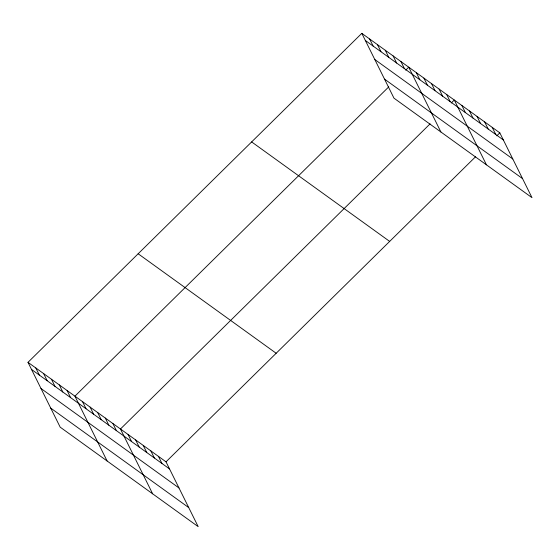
<?xml version="1.0" encoding="UTF-8"?>
<svg xmlns="http://www.w3.org/2000/svg" width="560" height="560" viewBox="0 0 560 560"><rect width="100%" height="100%" fill="white"/><g stroke="black" fill="none" stroke-linecap="round" stroke-linejoin="round"><path stroke-width="0.84" d="M28 362.334L166.019 461.832L198.191 526.652L60.179 427.154L28 362.334L361.809 33.348L499.821 132.846L532 197.666L393.981 98.168L361.809 33.348M388.759 86.863L74.928 396.165L107.1 460.985M405.706 70.161L408.73 67.179L440.909 131.999M430.066 123.872L120.47 428.995L152.649 493.815M451.248 102.991L454.279 100.009L486.451 164.829M166.019 461.832L475.615 156.702M496.797 135.828L499.821 132.846M365.344 40.467L503.356 139.965M374.794 59.507L512.813 159.005M384.531 79.128L522.55 178.619M251.65 141.918L389.669 241.409M138.159 253.771L276.171 353.262M31.535 369.46L169.554 468.951M40.985 388.5L179.004 487.991M50.722 408.114L188.741 507.612M492.233 127.372L495.768 134.491M484.638 121.898L488.173 129.017M477.05 116.424L480.585 123.55M469.462 110.957L472.997 118.076M461.867 105.483L465.402 112.602M446.684 94.535L450.219 101.661M439.096 89.068L442.631 96.187M431.508 83.594L435.036 90.713M423.913 78.12L427.448 85.239M416.325 72.646L419.86 79.772M400.911 61.537L404.446 68.656M393.092 55.902L396.627 63.021M385.266 50.26L388.801 57.386M377.447 44.625L380.982 51.744M369.628 38.99L373.163 46.109M158.424 456.358L161.959 463.477M150.836 450.884L154.371 458.01M143.241 445.417L146.776 452.536M135.653 439.943L139.188 447.062M128.065 434.469L131.6 441.588M112.882 423.528L116.417 430.647M105.287 418.054L108.822 425.173M97.699 412.58L101.234 419.699M90.111 407.106L93.639 414.232M82.516 401.639L86.051 408.758M67.102 390.53L70.637 397.649M59.283 384.888L62.818 392.007M51.464 379.253L54.999 386.372M43.645 373.611L47.173 380.73M35.819 367.976L39.354 375.095"/></g></svg>
